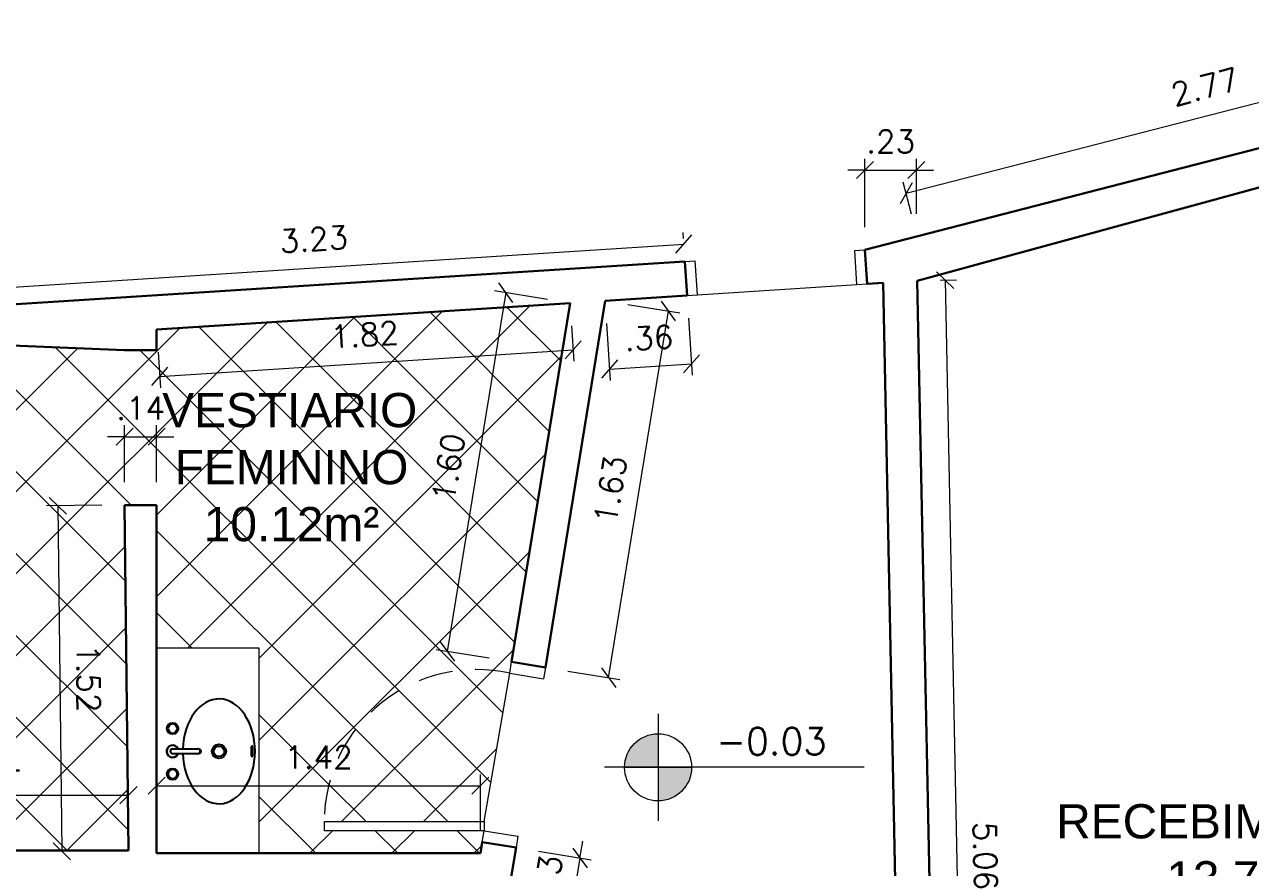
# Model space of a CAD drawing. Header units: centimetres. Extents: x 459.1 to 510, y 305.5 to 323.6.
# Drawn here: x 494.09 to 499.46, y 308.85 to 312.54 of the extents above; entities that cross this region are included whole.
import ezdxf
from ezdxf.enums import TextEntityAlignment as Align

# ---------------------------------------------------------------- set-up
doc = ezdxf.new("R2010")
doc.units = ezdxf.units.CM
doc.header["$LTSCALE"] = 0.8
doc.linetypes.add('CONTINU', pattern=[0])
doc.linetypes.add('HIDDEN', pattern=[9.525, 6.35, -3.175])
for name, color, linetype, lineweight in [('ARQ-ALVENARIA', 1, 'Continuous', 30), ('ARQ-COTAS', 30, 'Continuous', 9), ('ARQ-ESQ-TRACEJADA', 2, 'HIDDEN', 9), ('ARQ-ESQUADRIA', 2, 'Continuous', 15), ('ARQ-HACHURA', 253, 'Continuous', 9), ('ARQ-MÓVEIS', 170, 'Continuous', 9), ('ARQ-PISO', 4, 'CONTINU', 0), ('ARQ-SÍMBOLOS', 2, 'Continuous', 15), ('ARQ-TEXTO2', 2, 'Continuous', 15), ('ARQ-TEXTO4', 4, 'Continuous', 30)]:
    doc.layers.add(name, color=color, linetype=linetype, lineweight=lineweight)
doc.layers.add('Peça Sanitária', color=9, linetype='Continuous')
doc.styles.add('arial', font='arial.ttf')
doc.styles.add('ROMANS', font='romans.shx')
doc.styles.add('Romans_Anot', font='romans.shx')
doc.dimstyles.new('Escala 1-50', dxfattribs={"dimscale": 0.5, "dimtxt": 0.2, "dimasz": 0.15, "dimexe": 0.1, "dimexo": 0.2, "dimgap": 0.15, "dimtad": 1, "dimzin": 4, "dimdsep": 46, "dimtxsty": 'Romans_Anot', "dimblk": 'OBLIQUE', "dimcen": 0.25, "dimclrd": 256, "dimclre": 256, "dimclrt": 2, "dimadec": 0, "dimazin": 0, "dimtfac": 1, "dimtix": 1, "dimtmove": 2, "dimatfit": 3, "dimfxl": 1, "dimtfillclr": 256, "dimlwd": -1, "dimlwe": -1, "dimarcsym": 0})

# ---------------------------------------------------------------- blocks, each defined once
blk = doc.blocks.new('_Oblique')
at = {"color": 0, "linetype": 'ByBlock', "lineweight": -2}
blk.add_line((-0.5, -0.5), (0.5, 0.5), dxfattribs=at)
blk = doc.blocks.new('*D329')
at = {"layer": 'ARQ-COTAS', "ltscale": 0.03, "transparency": 16777216}
for p, q in [((496.9756, 311.6039), (496.9739, 311.63)), ((493.7496, 311.3729), (496.9771, 311.5801)), ((493.748, 311.3967), (493.7464, 311.4228))]:
    blk.add_line(p, q, dxfattribs=at)
at = {"layer": 'Defpoints', "color": 0, "lineweight": 5, "ltscale": 0.03, "transparency": 16777216}
for p in [(496.9771, 311.5801), (496.982, 311.5041), (493.7544, 311.2969)]:
    blk.add_point(p, dxfattribs=at)
at = {"layer": 'ARQ-COTAS', "ltscale": 0.03, "transparency": 16777216, "xscale": 0.075, "yscale": 0.075, "zscale": 0.075}
for p, rotation in [((496.9771, 311.5801), 3.673526238100838), ((493.7496, 311.3729), 183.6735262381008)]:
    blk.add_blockref('_Oblique', p, dxfattribs=dict(at, rotation=rotation))
at = {"layer": 'ARQ-COTAS', "color": 2, "ltscale": 0.03, "transparency": 16777216, "insert": (495.3553, 311.6012), "char_height": 0.1, "attachment_point": 5, "rotation": 3.6735, "style": 'Romans_Anot'}
blk.add_mtext('3.23', dxfattribs=at)
blk = doc.blocks.new('*D332')
at = {"layer": 'ARQ-COTAS', "ltscale": 0.03, "transparency": 16777216}
for p, q in [((497.7704, 311.6547), (497.7704, 311.9544)), ((497.9958, 311.7129), (497.9958, 311.9544)), ((497.7704, 311.9044), (497.6954, 311.9044)), ((497.7704, 311.9044), (497.9958, 311.9044)), ((497.9958, 311.9044), (498.0708, 311.9044))]:
    blk.add_line(p, q, dxfattribs=at)
at = {"layer": 'Defpoints', "color": 0, "lineweight": 5, "ltscale": 0.03, "transparency": 16777216}
for p in [(497.9958, 311.9044), (497.9958, 311.6129), (497.7704, 311.5547)]:
    blk.add_point(p, dxfattribs=at)
at = {"layer": 'ARQ-COTAS', "ltscale": 0.03, "transparency": 16777216, "xscale": 0.075, "yscale": 0.075, "zscale": 0.075}
blk.add_blockref('_Oblique', (497.7704, 311.9044), dxfattribs=at)
at = {"layer": 'ARQ-COTAS', "ltscale": 0.03, "transparency": 16777216, "xscale": 0.075, "yscale": 0.075, "zscale": 0.075, "rotation": 180}
blk.add_blockref('_Oblique', (497.9958, 311.9044), dxfattribs=at)
at = {"layer": 'ARQ-COTAS', "color": 2, "ltscale": 0.03, "transparency": 16777216, "insert": (497.8831, 312.0294), "char_height": 0.1, "attachment_point": 5, "style": 'Romans_Anot'}
blk.add_mtext('.23', dxfattribs=at)
blk = doc.blocks.new('*D333')
at = {"layer": 'ARQ-COTAS', "ltscale": 0.03, "transparency": 16777216}
for p, q in [((500.6555, 312.4027), (500.6193, 312.5429)), ((497.9512, 311.8026), (500.6318, 312.4945)), ((497.9749, 311.7108), (497.9387, 311.851))]:
    blk.add_line(p, q, dxfattribs=at)
at = {"layer": 'Defpoints', "color": 0, "lineweight": 5, "ltscale": 0.03, "transparency": 16777216}
for p in [(500.6318, 312.4945), (500.6805, 312.3058), (497.9999, 311.6139)]:
    blk.add_point(p, dxfattribs=at)
at = {"layer": 'ARQ-COTAS', "ltscale": 0.03, "transparency": 16777216, "xscale": 0.075, "yscale": 0.075, "zscale": 0.075}
for p, rotation in [((500.6318, 312.4945), 14.47330538121199), ((497.9512, 311.8026), 194.473305381212)]:
    blk.add_blockref('_Oblique', p, dxfattribs=dict(at, rotation=rotation))
at = {"layer": 'ARQ-COTAS', "color": 2, "ltscale": 0.03, "transparency": 16777216, "insert": (499.2602, 312.2696), "char_height": 0.1, "attachment_point": 5, "rotation": 14.4733, "style": 'Romans_Anot'}
blk.add_mtext('2.77', dxfattribs=at)
blk = doc.blocks.new('*D334')
at = {"layer": 'ARQ-COTAS', "ltscale": 0.03, "transparency": 16777216}
for p, q in [((498.0996, 311.421), (498.1717, 311.4224)), ((498.1217, 311.4214), (498.2237, 306.3664)), ((498.2016, 306.3659), (498.2737, 306.3674))]:
    blk.add_line(p, q, dxfattribs=at)
at = {"layer": 'Defpoints', "color": 0, "lineweight": 5, "ltscale": 0.03, "transparency": 16777216}
for p in [(497.9997, 311.419), (498.1016, 306.3639), (498.2237, 306.3664)]:
    blk.add_point(p, dxfattribs=at)
at = {"layer": 'ARQ-COTAS', "ltscale": 0.03, "transparency": 16777216, "xscale": 0.075, "yscale": 0.075, "zscale": 0.075}
for p, rotation in [((498.1217, 311.4214), 91.15558634107506), ((498.2237, 306.3664), 271.1555863410751)]:
    blk.add_blockref('_Oblique', p, dxfattribs=dict(at, rotation=rotation))
at = {"layer": 'ARQ-COTAS', "color": 2, "ltscale": 0.03, "transparency": 16777216, "insert": (498.2977, 308.8964), "char_height": 0.1, "attachment_point": 5, "rotation": 271.1556, "style": 'Romans_Anot'}
blk.add_mtext('5.06', dxfattribs=at)
blk = doc.blocks.new('*D337')
at = {"layer": 'ARQ-COTAS', "ltscale": 0.03, "transparency": 16777216}
for p, q in [((496.5219, 308.8871), (496.5341, 308.9611)), ((496.3403, 308.9172), (496.5712, 308.8789)), ((496.5219, 308.8871), (496.484, 308.6588)), ((496.3025, 308.6888), (496.5334, 308.6506)), ((496.484, 308.6588), (496.4718, 308.5848))]:
    blk.add_line(p, q, dxfattribs=at)
at = {"layer": 'Defpoints', "color": 0, "lineweight": 5, "ltscale": 0.03, "transparency": 16777216}
for p in [(496.2417, 308.9335), (496.2038, 308.7052), (496.484, 308.6588)]:
    blk.add_point(p, dxfattribs=at)
at = {"layer": 'ARQ-COTAS', "ltscale": 0.03, "transparency": 16777216, "xscale": 0.075, "yscale": 0.075, "zscale": 0.075}
for p, rotation in [((496.5219, 308.8871), 260.5926330034594), ((496.484, 308.6588), 80.59263300345935)]:
    blk.add_blockref('_Oblique', p, dxfattribs=dict(at, rotation=rotation))
at = {"layer": 'ARQ-COTAS', "color": 2, "ltscale": 0.03, "transparency": 16777216, "insert": (496.3796, 308.7934), "char_height": 0.1, "attachment_point": 5, "rotation": 80.5926, "style": 'Romans_Anot'}
blk.add_mtext('.23', dxfattribs=at)
blk = doc.blocks.new('*D338')
at = {"layer": 'ARQ-COTAS', "ltscale": 0.03, "transparency": 16777216}
for p, q in [((496.731, 311.3153), (496.9588, 311.2782)), ((496.6474, 309.678), (496.9094, 311.2862)), ((496.469, 309.7071), (496.6967, 309.6699))]:
    blk.add_line(p, q, dxfattribs=at)
at = {"layer": 'Defpoints', "color": 0, "lineweight": 5, "ltscale": 0.03, "transparency": 16777216}
for p in [(496.6323, 311.3313), (496.9094, 311.2862), (496.3703, 309.7231)]:
    blk.add_point(p, dxfattribs=at)
at = {"layer": 'ARQ-COTAS', "ltscale": 0.03, "transparency": 16777216, "xscale": 0.075, "yscale": 0.075, "zscale": 0.075}
for p, rotation in [((496.9094, 311.2862), 80.74638589286154), ((496.6474, 309.678), 260.7463858928616)]:
    blk.add_blockref('_Oblique', p, dxfattribs=dict(at, rotation=rotation))
at = {"layer": 'ARQ-COTAS', "color": 2, "ltscale": 0.03, "transparency": 16777216, "insert": (496.655, 310.5022), "char_height": 0.1, "attachment_point": 5, "rotation": 80.7464, "style": 'Romans_Anot'}
blk.add_mtext('1.63', dxfattribs=at)
blk = doc.blocks.new('*D339')
at = {"layer": 'ARQ-COTAS', "ltscale": 0.03, "transparency": 16777216}
for p, q in [((496.998, 311.2546), (497.014, 311.0051)), ((496.6387, 311.2315), (496.6547, 310.9821)), ((496.6515, 311.032), (497.0108, 311.055))]:
    blk.add_line(p, q, dxfattribs=at)
at = {"layer": 'Defpoints', "color": 0, "lineweight": 5, "ltscale": 0.03, "transparency": 16777216}
for p in [(496.6323, 311.3313), (496.9916, 311.3544), (497.0108, 311.055)]:
    blk.add_point(p, dxfattribs=at)
at = {"layer": 'ARQ-COTAS', "ltscale": 0.03, "transparency": 16777216, "xscale": 0.075, "yscale": 0.075, "zscale": 0.075}
for p, rotation in [((497.0108, 311.055), 3.668314491351578), ((496.6515, 311.032), 183.6683144913516)]:
    blk.add_blockref('_Oblique', p, dxfattribs=dict(at, rotation=rotation))
at = {"layer": 'ARQ-COTAS', "color": 2, "ltscale": 0.03, "transparency": 16777216, "insert": (496.8232, 311.1682), "char_height": 0.1, "attachment_point": 5, "rotation": 3.6683, "style": 'Romans_Anot'}
blk.add_mtext('.36', dxfattribs=at)
blk = doc.blocks.new('*D433')
at = {"layer": 'ARQ-COTAS', "ltscale": 0.03, "transparency": 16777216}
for p, q in [((494.4266, 310.4342), (494.1843, 310.4315)), ((494.2343, 310.432), (494.2513, 308.9171)), ((494.4435, 308.9193), (494.2013, 308.9166))]:
    blk.add_line(p, q, dxfattribs=at)
at = {"layer": 'Defpoints', "color": 0, "lineweight": 5, "ltscale": 0.03, "transparency": 16777216}
for p in [(494.5266, 310.4353), (494.2513, 308.9171), (494.5435, 308.9204)]:
    blk.add_point(p, dxfattribs=at)
at = {"layer": 'ARQ-COTAS', "ltscale": 0.03, "transparency": 16777216, "xscale": 0.075, "yscale": 0.075, "zscale": 0.075}
for p, rotation in [((494.2343, 310.432), 90.64148504245453), ((494.2513, 308.9171), 270.6414850424546)]:
    blk.add_blockref('_Oblique', p, dxfattribs=dict(at, rotation=rotation))
at = {"layer": 'ARQ-COTAS', "color": 2, "ltscale": 0.03, "transparency": 16777216, "insert": (494.3678, 309.676), "char_height": 0.1, "attachment_point": 5, "rotation": 270.6415, "style": 'Romans_Anot'}
blk.add_mtext('1.52', dxfattribs=at)
blk = doc.blocks.new('*D434')
at = {"layer": 'ARQ-COTAS', "ltscale": 0.03, "transparency": 16777216}
for p, q in [((493.3065, 309.0204), (493.3065, 309.2131)), ((494.5435, 309.0204), (494.5435, 309.2131)), ((493.3065, 309.1631), (494.5435, 309.1631))]:
    blk.add_line(p, q, dxfattribs=at)
at = {"layer": 'Defpoints', "color": 0, "lineweight": 5, "ltscale": 0.03, "transparency": 16777216}
for p in [(494.5435, 309.1631), (493.3065, 308.9204), (494.5435, 308.9204)]:
    blk.add_point(p, dxfattribs=at)
at = {"layer": 'ARQ-COTAS', "ltscale": 0.03, "transparency": 16777216, "xscale": 0.075, "yscale": 0.075, "zscale": 0.075, "rotation": 180}
blk.add_blockref('_Oblique', (493.3065, 309.1631), dxfattribs=at)
at = {"layer": 'ARQ-COTAS', "ltscale": 0.03, "transparency": 16777216, "xscale": 0.075, "yscale": 0.075, "zscale": 0.075}
blk.add_blockref('_Oblique', (494.5435, 309.1631), dxfattribs=at)
at = {"layer": 'ARQ-COTAS', "color": 2, "ltscale": 0.03, "transparency": 16777216, "insert": (493.925, 309.2881), "char_height": 0.1, "attachment_point": 5, "style": 'Romans_Anot'}
blk.add_mtext('1.24', dxfattribs=at)
blk = doc.blocks.new('*D436')
at = {"layer": 'ARQ-COTAS', "ltscale": 0.03, "transparency": 16777216}
for p, q in [((494.5266, 310.5353), (494.5266, 310.7853)), ((494.6666, 310.5353), (494.6666, 310.7853)), ((494.5266, 310.7353), (494.4516, 310.7353)), ((494.5266, 310.7353), (494.6666, 310.7353)), ((494.6666, 310.7353), (494.7416, 310.7353))]:
    blk.add_line(p, q, dxfattribs=at)
at = {"layer": 'Defpoints', "color": 0, "lineweight": 5, "ltscale": 0.03, "transparency": 16777216}
for p in [(494.6666, 310.7353), (494.5266, 310.4353), (494.6666, 310.4353)]:
    blk.add_point(p, dxfattribs=at)
at = {"layer": 'ARQ-COTAS', "ltscale": 0.03, "transparency": 16777216, "xscale": 0.075, "yscale": 0.075, "zscale": 0.075}
blk.add_blockref('_Oblique', (494.5266, 310.7353), dxfattribs=at)
at = {"layer": 'ARQ-COTAS', "ltscale": 0.03, "transparency": 16777216, "xscale": 0.075, "yscale": 0.075, "zscale": 0.075, "rotation": 180}
blk.add_blockref('_Oblique', (494.6666, 310.7353), dxfattribs=at)
at = {"layer": 'ARQ-COTAS', "color": 2, "ltscale": 0.03, "transparency": 16777216, "insert": (494.5966, 310.8603), "char_height": 0.1, "attachment_point": 5, "style": 'Romans_Anot'}
blk.add_mtext('.14', dxfattribs=at)
blk = doc.blocks.new('*D437')
at = {"layer": 'ARQ-COTAS', "ltscale": 0.03, "transparency": 16777216}
for p, q in [((496.4851, 311.2217), (496.4951, 311.0659)), ((494.673, 311.1055), (494.683, 310.9497)), ((494.6798, 310.9996), (496.4919, 311.1158))]:
    blk.add_line(p, q, dxfattribs=at)
at = {"layer": 'Defpoints', "color": 0, "lineweight": 5, "ltscale": 0.03, "transparency": 16777216}
for p in [(496.4787, 311.3215), (494.6666, 311.2053), (496.4919, 311.1158)]:
    blk.add_point(p, dxfattribs=at)
at = {"layer": 'ARQ-COTAS', "ltscale": 0.03, "transparency": 16777216, "xscale": 0.075, "yscale": 0.075, "zscale": 0.075}
for p, rotation in [((496.4919, 311.1158), 3.668314491347176), ((494.6798, 310.9996), 183.6683144913472)]:
    blk.add_blockref('_Oblique', p, dxfattribs=dict(at, rotation=rotation))
at = {"layer": 'ARQ-COTAS', "color": 2, "ltscale": 0.03, "transparency": 16777216, "insert": (495.5779, 311.1824), "char_height": 0.1, "attachment_point": 5, "rotation": 3.6683, "style": 'Romans_Anot'}
blk.add_mtext('1.82', dxfattribs=at)
blk = doc.blocks.new('*D438')
at = {"layer": 'ARQ-COTAS', "ltscale": 0.03, "transparency": 16777216}
for p, q in [((494.6666, 309.0083), (494.6666, 309.2544)), ((496.0856, 309.0083), (496.0856, 309.2544)), ((494.6666, 309.2044), (496.0856, 309.2044))]:
    blk.add_line(p, q, dxfattribs=at)
at = {"layer": 'Defpoints', "color": 0, "lineweight": 5, "ltscale": 0.03, "transparency": 16777216}
for p in [(496.0856, 309.2044), (494.6666, 308.9083), (496.0856, 308.9083)]:
    blk.add_point(p, dxfattribs=at)
at = {"layer": 'ARQ-COTAS', "ltscale": 0.03, "transparency": 16777216, "xscale": 0.075, "yscale": 0.075, "zscale": 0.075, "rotation": 180}
blk.add_blockref('_Oblique', (494.6666, 309.2044), dxfattribs=at)
at = {"layer": 'ARQ-COTAS', "ltscale": 0.03, "transparency": 16777216, "xscale": 0.075, "yscale": 0.075, "zscale": 0.075}
blk.add_blockref('_Oblique', (496.0856, 309.2044), dxfattribs=at)
at = {"layer": 'ARQ-COTAS', "color": 2, "ltscale": 0.03, "transparency": 16777216, "insert": (495.3761, 309.3294), "char_height": 0.1, "attachment_point": 5, "style": 'Romans_Anot'}
blk.add_mtext('1.42', dxfattribs=at)
blk = doc.blocks.new('*D444')
at = {"layer": 'ARQ-COTAS', "ltscale": 0.03, "transparency": 16777216}
for p, q in [((496.1969, 311.3674), (495.9404, 309.7932)), ((496.3801, 311.3376), (496.1475, 311.3755)), ((496.1236, 309.7633), (495.891, 309.8012))]:
    blk.add_line(p, q, dxfattribs=at)
at = {"layer": 'Defpoints', "color": 0, "lineweight": 5, "ltscale": 0.03, "transparency": 16777216}
for p in [(496.4787, 311.3215), (495.9404, 309.7932), (496.2223, 309.7473)]:
    blk.add_point(p, dxfattribs=at)
at = {"layer": 'ARQ-COTAS', "ltscale": 0.03, "transparency": 16777216, "xscale": 0.075, "yscale": 0.075, "zscale": 0.075}
for p, rotation in [((496.1969, 311.3674), 80.74638589316771), ((495.9404, 309.7932), 260.7463858931677)]:
    blk.add_blockref('_Oblique', p, dxfattribs=dict(at, rotation=rotation))
at = {"layer": 'ARQ-COTAS', "color": 2, "ltscale": 0.03, "transparency": 16777216, "insert": (495.9453, 310.6004), "char_height": 0.1, "attachment_point": 5, "rotation": 80.7464, "style": 'Romans_Anot'}
blk.add_mtext('1.60', dxfattribs=at)
blk = doc.blocks.new('Nível_Planta')
at = {"layer": 'ARQ-SÍMBOLOS', "ltscale": 0.1}
h = blk.add_hatch(color=1, dxfattribs=at)
h.dxf.hatch_style = 1
h.paths.add_polyline_path([(-0.25, 0), (0, 0), (0, 0.25, 0.414214)])
h.paths.add_polyline_path([(0.25, 0), (0, 0), (0, -0.25, 0.414214)])
at = {"layer": 'ARQ-SÍMBOLOS', "color": 1}
for p, q in [((0, 0.4), (0, -0.4)), ((1.5346, 0), (-0.4, 0))]:
    blk.add_line(p, q, dxfattribs=at)
at = {"layer": 'ARQ-SÍMBOLOS', "color": 1, "ltscale": 0.1}
blk.add_line((-0.25, 0), (0.25, 0), dxfattribs=at)
at = {"layer": 'ARQ-SÍMBOLOS', "color": 1}
blk.add_circle((0, 0), 0.25, dxfattribs=at)
at = {"layer": 'ARQ-TEXTO2', "style": 'ROMANS'}
blk.add_attdef('NIVEL-ACABADO', text='', height=0.2, dxfattribs=at).set_placement((0.4323, 0.0338), align=Align.BOTTOM_LEFT)

msp = doc.modelspace()

# ---------------------------------------------------------------- hatches: boundary and pattern name
at = {"layer": 'ARQ-HACHURA', "ltscale": 0.03, "transparency": 33554687}
h = msp.add_hatch(dxfattribs=at)
h.set_pattern_fill('ANSI37', color=256, scale=0.08, angle=270)
h.paths.add_polyline_path([(493.7807, 310.2804), (493.3357, 310.2804), (493.3357, 310.3004), (493.3157, 310.3004), (493.3174, 310.384), (491.7045, 310.3734), (491.7045, 309.6604), (493.3022, 309.6604), (493.3063, 309.855), (493.3263, 309.855, 0.405729)])
h.paths.add_polyline_path([(493.7952, 310.9704), (493.3502, 310.9704), (493.3502, 310.9904), (493.3302, 310.9904), (493.3335, 311.1441), (491.7045, 311.1334), (491.7045, 310.78), (491.9127, 310.78), (491.9127, 310.7861), (491.921, 310.7861), (492.0176, 310.8119), (492.0176, 310.8161), (492.0259, 310.8161), (492.0259, 310.7227), (492.0176, 310.7227), (492.0176, 310.7268), (491.921, 310.7527), (491.9127, 310.7527), (491.9127, 310.7588), (491.7045, 310.7588), (491.7045, 310.3934), (493.3178, 310.404), (493.3208, 310.5454), (493.3408, 310.5454, 0.406388)])
h.paths.add_polyline_path([(487.0772, 307.3696), (487.0772, 307.4021), (487.0772, 308.1121), (485.9582, 308.1121), (485.9582, 306.6292), (487.0772, 306.6321), (487.0771, 306.6696), (486.3772, 306.6696), (486.3772, 306.7096, -0.431544)])
h.paths.add_polyline_path([(485.9382, 308.1121), (485.1382, 308.1121), (485.1382, 306.6271), (485.3232, 306.6271), (485.9182, 306.6291), (485.9382, 306.6292)])
h.paths.add_polyline_path([(492.9297, 307.1694), (492.9097, 307.1694), (492.9097, 307.2821), (491.7098, 307.2821), (491.7098, 306.5725), (492.9096, 306.5594), (492.9097, 306.7244), (492.9297, 306.7244), (492.9297, 306.7444), (493.3747, 306.7444, 0.427723)])
h.paths.add_polyline_path([(493.375, 307.8399), (492.93, 307.8399), (492.93, 307.8599), (492.9097, 307.8599), (492.9097, 307.9724), (491.7098, 307.9724), (491.7098, 307.3021), (492.9097, 307.3021), (492.9097, 307.4149), (492.9297, 307.4149, 0.400612)])
h.paths.add_polyline_path([(493.5298, 308.6849), (492.9298, 308.6849), (492.9298, 308.7049), (492.9098, 308.7049), (492.9098, 308.7765), (491.7098, 308.7765), (491.7098, 308.3819), (491.9179, 308.3819), (491.9179, 308.388), (491.9262, 308.388), (492.0228, 308.4139), (492.0228, 308.418), (492.0312, 308.418), (492.0312, 308.3246), (492.0228, 308.3246), (492.0228, 308.3288), (491.9262, 308.3547), (491.9179, 308.3547), (491.9179, 308.3607), (491.7098, 308.3607), (491.7098, 307.9924), (492.9097, 307.9924), (492.9097, 308.1049), (492.9297, 308.1049, 0.404302)])
h.paths.add_polyline_path([(493.3211, 309.6102), (493.3211, 309.6104), (493.3011, 309.6104), (493.3017, 309.6404), (491.7045, 309.6404), (491.7045, 308.9204), (493.2865, 308.9204), (493.2917, 309.1654), (493.3117, 309.1654), (493.3117, 309.1854), (493.7567, 309.1854, 0.422113)])
h.paths.add_polyline_path([(494.5508, 308.7765), (492.9298, 308.7765), (492.9298, 308.7049), (493.5298, 308.7049), (493.5298, 308.6849, -0.404302), (492.9297, 308.1049), (492.9297, 307.8599), (492.93, 307.8599), (493.375, 307.8599), (493.375, 307.8399, -0.400612), (492.9297, 307.4149), (492.9297, 307.1694, -0.427723), (493.3747, 306.7444), (493.3747, 306.7244), (492.9297, 306.7244), (492.9296, 306.5592), (495.6896, 306.529), (495.9276, 307.9593), (495.9342, 307.9988, -0.445555), (495.3491, 308.6493), (495.3491, 308.6893), (496.0491, 308.6893), (496.0557, 308.7287), (496.0606, 308.7583), (495.1616, 308.7583), (495.1616, 307.8583), (494.7116, 307.8583), (494.7116, 307.3063), (494.5614, 307.3356)])
h.paths.add_polyline_path([(496.4787, 311.3215), (494.6666, 311.2053), (494.6666, 311.1153), (494.5266, 311.1153), (493.7554, 311.1469), (493.3535, 311.1443), (493.3502, 310.9904), (493.7952, 310.9904), (493.7952, 310.9704, -0.406388), (493.3408, 310.5454), (493.3357, 310.3004), (493.7807, 310.3004), (493.7807, 310.2804, -0.405729), (493.3263, 309.855), (493.3211, 309.6102, -0.421593), (493.7567, 309.1862), (493.7567, 309.1654), (493.3117, 309.1654), (493.3065, 308.9204), (494.5435, 308.9204), (494.5266, 310.4353), (494.6666, 310.4353), (494.6666, 309.8083), (495.1166, 309.8083), (495.1166, 308.9083), (496.0856, 308.9083), (496.0936, 308.9577), (496.1017, 309.007), (495.4017, 309.007), (495.4017, 309.047, -0.480237), (496.2142, 309.6979), (496.2223, 309.7473)])
h.paths.add_polyline_path([(485.9825, 307.3927), (487.105, 307.3927), (487.105, 307.9518), (485.9825, 307.9518)], flags=9)
h.paths.add_polyline_path([(494.317, 306.5275), (495.6378, 306.5275), (495.6378, 307.3392), (494.317, 307.3392)], flags=9)
h.paths.add_polyline_path([(494.5964, 310.2067), (495.7892, 310.2067), (495.7892, 311.0185), (494.5964, 311.0185)], flags=25)
h = msp.add_hatch(dxfattribs=at)
h.set_pattern_fill('ANSI37', color=256, scale=0.08, angle=270)
h.paths.add_polyline_path([(496.2142, 309.6979, 0.480237), (495.4017, 309.047), (496.1017, 309.047)])
h.paths.add_polyline_path([(496.0491, 308.6493), (495.3491, 308.6493, 0.445555), (495.9342, 307.9988)])
h.paths.add_polyline_path([(495.2058, 309.2544), (495.5463, 309.2544), (495.5463, 309.4044), (495.2058, 309.4044)], flags=9)
h.paths.add_polyline_path([(495.2159, 308.5124), (495.5564, 308.5124), (495.5564, 308.6624), (495.2159, 308.6624)], flags=9)

# ---------------------------------------------------------------- linework, layer by layer
at = {"layer": 'ARQ-ALVENARIA'}
for p, q in [((497.7704, 311.5547), (500.6383, 312.2943)), ((497.9997, 311.419), (500.6778, 312.1496)), ((497.78, 311.4049), (497.7704, 311.5547)), ((496.982, 311.5041), (493.7544, 311.2969)), ((496.9916, 311.3544), (496.982, 311.5041)), ((498.1016, 306.3639), (497.9997, 311.419)), ((497.78, 311.4049), (497.8498, 311.4094)), ((497.9517, 306.3609), (497.8498, 311.4094)), ((496.4787, 311.3215), (494.6666, 311.2053)), ((496.4787, 311.3215), (496.2223, 309.7473)), ((496.6323, 311.3313), (496.3703, 309.7231)), ((496.6323, 311.3313), (496.9916, 311.3544)), ((494.6666, 311.2053), (494.6666, 311.1153)), ((494.5266, 311.1153), (493.7554, 311.1469)), ((494.6666, 311.1153), (494.5266, 311.1153)), ((494.6666, 310.4353), (494.5266, 310.4353)), ((494.5435, 308.9204), (494.5266, 310.4353)), ((494.6666, 308.9083), (494.6666, 310.4353)), ((496.2223, 309.7473), (496.3703, 309.7231)), ((496.0856, 308.9083), (496.0936, 308.9577)), ((496.0936, 308.9577), (496.2417, 308.9335)), ((494.5435, 308.9204), (491.7045, 308.9204)), ((496.0856, 308.9083), (494.6666, 308.9083)), ((494.6666, 308.9083), (495.1166, 308.9083)), ((496.2037, 308.7041), (496.2417, 308.9335))]:
    msp.add_line(p, q, dxfattribs=at)
at = {"layer": 'ARQ-ESQ-TRACEJADA', "ltscale": 0.03}
msp.add_arc((496.0686, 309.047), 0.667, 77.3918, 180, dxfattribs=at)
at = {"layer": 'ARQ-ESQUADRIA'}
for p, q in [((497.7255, 311.5518), (497.7704, 311.5547)), ((497.7351, 311.402), (497.7255, 311.5518)), ((496.982, 311.5041), (497.0269, 311.507)), ((497.0365, 311.3573), (497.0269, 311.507)), ((497.7351, 311.402), (497.78, 311.4049)), ((496.9916, 311.3544), (497.0365, 311.3573)), ((496.2142, 309.6979), (496.2223, 309.7473)), ((496.2142, 309.6979), (496.3623, 309.6738)), ((496.3703, 309.7231), (496.3623, 309.6738)), ((496.0936, 308.9577), (496.1017, 309.007)), ((496.1017, 309.007), (496.2497, 308.9829)), ((496.2497, 308.9829), (496.2417, 308.9335))]:
    msp.add_line(p, q, dxfattribs=at)
msp.add_lwpolyline([(496.1017, 309.047), (496.1017, 309.007), (495.4017, 309.007), (495.4017, 309.047)], close=True, dxfattribs=at)
at = {"layer": 'ARQ-MÓVEIS'}
for p, q in [((495.1166, 309.8083), (494.6666, 309.8083)), ((495.1166, 308.9083), (495.1166, 309.8083))]:
    msp.add_line(p, q, dxfattribs=at)
at = {"layer": 'ARQ-PISO'}
msp.add_line((497.0365, 311.3573), (497.7351, 311.402), dxfattribs=at)
at = {"layer": 'ARQ-PISO', "ltscale": 0.03}
msp.add_line((496.1017, 309.047), (496.2142, 309.6979), dxfattribs=at)
at = {"layer": 'Peça Sanitária'}
for p, q in [((494.7368, 309.3657), (494.8473, 309.3657)), ((494.8473, 309.3451), (494.7368, 309.3451)), ((494.8473, 309.3657), (494.8487, 309.3657)), ((494.8487, 309.3451), (494.8473, 309.3451)), ((494.8494, 309.3657), (494.8505, 309.3657)), ((494.8505, 309.3451), (494.8494, 309.3451))]:
    msp.add_line(p, q, dxfattribs=at)
for points in [[(494.8576, 309.3554, 0), (494.8574, 309.3572, 0), (494.857, 309.3589, 0), (494.8562, 309.3606, 0), (494.8552, 309.362, 0), (494.8539, 309.3633, 0), (494.8525, 309.3643, 0), (494.8508, 309.3651, 0), (494.8491, 309.3656, 0), (494.8473, 309.3657, 0)], [(494.8473, 309.3451, 0), (494.8491, 309.3452, 0), (494.8509, 309.3457, 0), (494.8525, 309.3465, 0), (494.8539, 309.3475, 0), (494.8552, 309.3488, 0), (494.8562, 309.3503, 0), (494.857, 309.3519, 0), (494.8575, 309.3536, 0), (494.8576, 309.3554, 0)], [(494.8473, 309.3451, 0), (494.8473, 309.3451, 0)], [(494.8487, 309.3657, 0), (494.8505, 309.3656, 0), (494.8522, 309.3651, 0), (494.8538, 309.3643, 0), (494.8553, 309.3633, 0), (494.8566, 309.362, 0), (494.8576, 309.3606, 0), (494.8583, 309.3589, 0), (494.8588, 309.3572, 0), (494.859, 309.3554, 0), (494.8588, 309.3536, 0), (494.8583, 309.3519, 0), (494.8576, 309.3502, 0), (494.8566, 309.3488, 0), (494.8553, 309.3475, 0), (494.8538, 309.3465, 0), (494.8522, 309.3457, 0), (494.8505, 309.3452, 0), (494.8487, 309.3451, 0)], [(494.8505, 309.3657, 0), (494.8523, 309.3655, 0), (494.854, 309.3651, 0), (494.8556, 309.3643, 0), (494.8571, 309.3633, 0), (494.8583, 309.362, 0), (494.8594, 309.3606, 0), (494.8601, 309.3589, 0), (494.8606, 309.3572, 0), (494.8607, 309.3554, 0), (494.8606, 309.3536, 0), (494.8601, 309.3519, 0), (494.8594, 309.3502, 0), (494.8583, 309.3488, 0), (494.8571, 309.3475, 0), (494.8556, 309.3465, 0), (494.854, 309.3457, 0), (494.8523, 309.3453, 0), (494.8505, 309.3451, 0)], [(494.859, 309.3554, 0), (494.8589, 309.3572, 0), (494.8584, 309.3589, 0), (494.8577, 309.3606, 0), (494.8566, 309.362, 0), (494.8554, 309.3633, 0), (494.8539, 309.3643, 0), (494.8523, 309.3651, 0), (494.851, 309.3655, 0)], [(494.851, 309.3453, 0), (494.8527, 309.3459, 0), (494.8543, 309.3467, 0), (494.8557, 309.3478, 0), (494.8569, 309.3491, 0), (494.8579, 309.3506, 0), (494.8586, 309.3523, 0), (494.859, 309.354, 0), (494.859, 309.3554, 0)]]:
    msp.add_polyline3d(points, dxfattribs=at)
for centre, radius in [((494.7368, 309.4553), 0.025), ((494.9398, 309.3553), 0.031), ((494.9398, 309.3553), 0.0225), ((494.7368, 309.2555), 0.025)]:
    msp.add_circle(centre, radius, dxfattribs=at)
for centre, radius, start, end in [((494.7368, 309.4553), 0.02, 270, 180), ((494.7368, 309.4553), 0.02, 0, 180), ((494.7368, 309.4553), 0.02, 180, 270), ((494.7368, 309.4553), 0.02, 270, 0), ((494.7368, 309.3553), 0.027, 22.6883, 270), ((494.7368, 309.3553), 0.026, 23.6074, 336.7721), ((495.0846, 309.3754), 0.0025, 4.2454, 184.2454), ((494.8152, 309.3554), 0.2677, 355.7546, 4.2454), ((494.8152, 309.3554), 0.2727, 355.7546, 4.2454), ((494.7368, 309.3554), 0.0103, 90, 270), ((494.7368, 309.3553), 0.027, 270, 337.6771), ((495.0846, 309.3354), 0.0025, 175.7546, 355.7546), ((494.7368, 309.2555), 0.02, 270, 180), ((494.7368, 309.2555), 0.02, 0, 180), ((494.7368, 309.2555), 0.02, 180, 270), ((494.7368, 309.2555), 0.02, 270, 0)]:
    msp.add_arc(centre, radius, start, end, dxfattribs=at)
msp.add_ellipse((494.9398, 309.3554), major_axis=(0, 0.2299), ratio=0.687346, start_param=1.615746, end_param=7.809032, dxfattribs=at)

# ---------------------------------------------------------------- block references
at = {"layer": 'ARQ-SÍMBOLOS', "xscale": 0.5881086408830632, "yscale": 0.5881086408830632, "zscale": 0.5881086408830632}
msp.add_blockref('Nível_Planta', (496.8641, 309.2852), dxfattribs=at).add_auto_attribs({'NIVEL-ACABADO': '-0.03'})

# ---------------------------------------------------------------- texts
at = {"layer": 'ARQ-TEXTO4', "ltscale": 0.03, "char_height": 0.15, "attachment_point": 1, "style": 'arial'}
for s, insert in [('\\pi0.74115,t1.79115;VESTIARIO \\P\\pi0.79599,t1.84599;FEMININO\\P\\pi0.92369,t1.97369;10.12m²', (493.9499, 310.9269)), ('\\pi0.4413,t1.4913;RECEBIMENTO B\\P\\pi0.92369,t1.97369;13.78m²', (498.1674, 309.1236))]:
    msp.add_mtext_dynamic_manual_height_columns(s, width=2.589806, gutter_width=39.7083, heights=[0], dxfattribs=dict(at, insert=insert))

# ---------------------------------------------------------------- dimensions: what is measured, and where the dimension line sits
at = {"layer": 'ARQ-COTAS', "ltscale": 0.03}
for p1, p2, distance, picture, middle in [((497.9999, 311.6139), (500.6805, 312.3058), 0.1949, '*D333', (499.2602, 312.2696)), ((493.7544, 311.2969), (496.982, 311.5041), 0.0762, '*D329', (495.3553, 311.6012)), ((497.9997, 311.419), (498.1016, 306.3639), 0.1221, '*D334', (498.2977, 308.8964)), ((496.4787, 311.3215), (496.2223, 309.7473), -0.2856, '*D444', (495.9453, 310.6004)), ((494.6666, 311.2053), (496.4787, 311.3215), -0.2061, '*D437', (495.5779, 311.1824)), ((496.3703, 309.7231), (496.6323, 311.3313), -0.2807, '*D338', (496.655, 310.5022)), ((496.6323, 311.3313), (496.9916, 311.3544), -0.3, '*D339', (496.8232, 311.1682)), ((494.526582, 310.4353133), (494.5435436, 308.9204082), -0.2922807, '*D433', (494.3677925, 309.6759879)), ((496.2417, 308.9335), (496.2038, 308.7052), 0.284, '*D337', (496.3796, 308.7934))]:
    dim = msp.add_aligned_dim(p1=p1, p2=p2, distance=distance, dimstyle='Escala 1-50', dxfattribs=at)
    dim.commit()
    dim.dimension.update_dxf_attribs({"geometry": picture, "text_midpoint": middle})
for base, p1, p2, picture, middle in [((497.9958, 311.9044), (497.7704, 311.5547), (497.9958, 311.6129), '*D332', (497.8831, 312.0294)), ((494.6666, 310.7353), (494.5266, 310.4353), (494.6666, 310.4353), '*D436', (494.5966, 310.8603)), ((496.0856, 309.2044), (494.6666, 308.9083), (496.0856, 308.9083), '*D438', (495.3761, 309.3294)), ((494.5435, 309.1631), (493.3065, 308.9204), (494.5435, 308.9204), '*D434', (493.925, 309.2881))]:
    dim = msp.add_linear_dim(base=base, p1=p1, p2=p2, dimstyle='Escala 1-50', dxfattribs=at)
    dim.commit()
    dim.dimension.update_dxf_attribs({"geometry": picture, "text_midpoint": middle})

doc.saveas('drawing.dxf')
